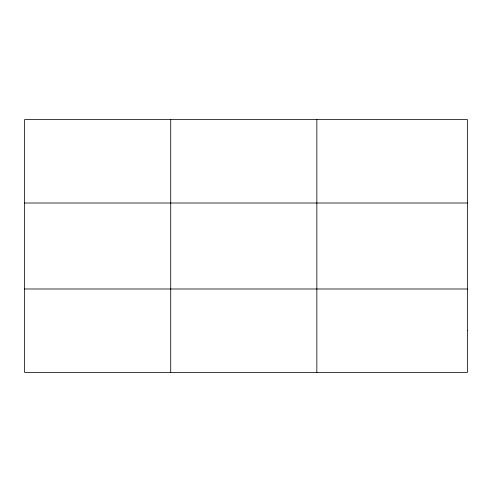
<?xml version="1.0" encoding="UTF-8"?>
<svg xmlns="http://www.w3.org/2000/svg" width="492" height="492" viewBox="0 0 492 492"><rect width="100%" height="100%" fill="white"/><g stroke="black" fill="none" stroke-linecap="round" stroke-linejoin="round"><path stroke-width="0.74" d="M170.724 372.432L170.724 119.568M316.848 372.432L316.848 119.568M24.6 203.012L467.4 203.012M24.6 288.988L467.4 288.988M467.4 330.71L467.4 372.432L24.6 372.432L24.6 119.568L467.4 119.568L467.4 330.71"/></g></svg>
